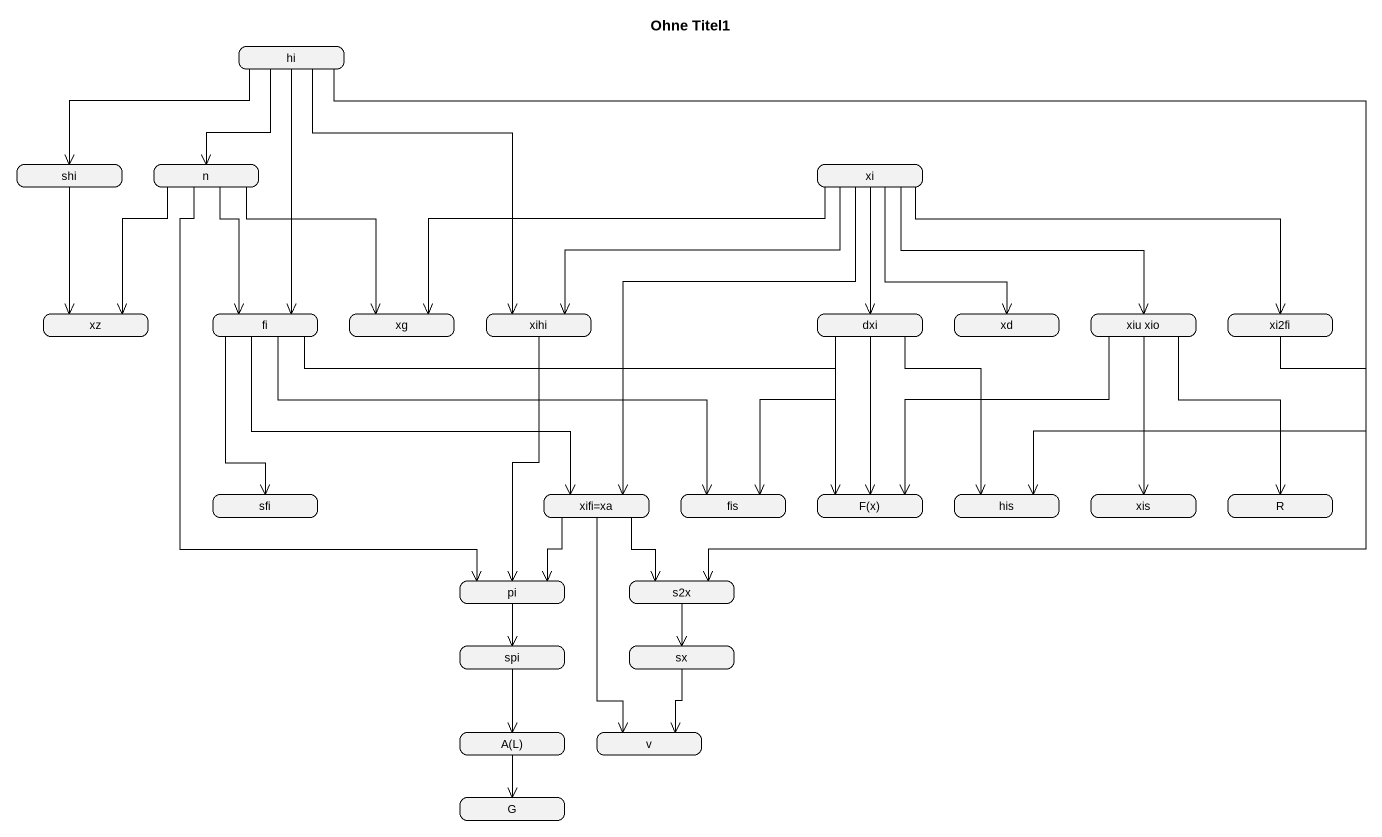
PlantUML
@startuml
title Ohne Titel1
hide empty description
state hi
state shi
state n
state xi
state xz
state fi
state xg
state xihi
state dxi
state xd
state "xiu xio" as xiu_xio
state xi2fi
state sfi
state "xifi=xa" as xifi_xa
state fis
state "F(x)" as F_x
state his
state xis
state R
state pi
state s2x
state spi
state sx
state "A(L)" as A_L
state v
state G
hi -left-> shi
hi --> n
hi --> fi
hi --> xihi
hi --> his
shi --> xz
n --> xz
n --> fi
n --> xg
n --> pi
xi -left-> xg
xi -left-> xihi
xi --> dxi
xi --> xd
xi -right-> xiu_xio
xi -right-> xi2fi
xi --> xifi_xa
fi --> sfi
fi -right-> xifi_xa
fi -right-> fis
fi -right-> F_x
xihi --> pi
dxi --> fis
dxi --> F_x
dxi --> his
xiu_xio --> F_x
xiu_xio --> xis
xiu_xio --> R
xi2fi -left-> s2x
xifi_xa --> pi
xifi_xa --> s2x
xifi_xa --> v
pi --> spi
s2x --> sx
spi --> A_L
sx --> v
A_L --> G
@enduml
